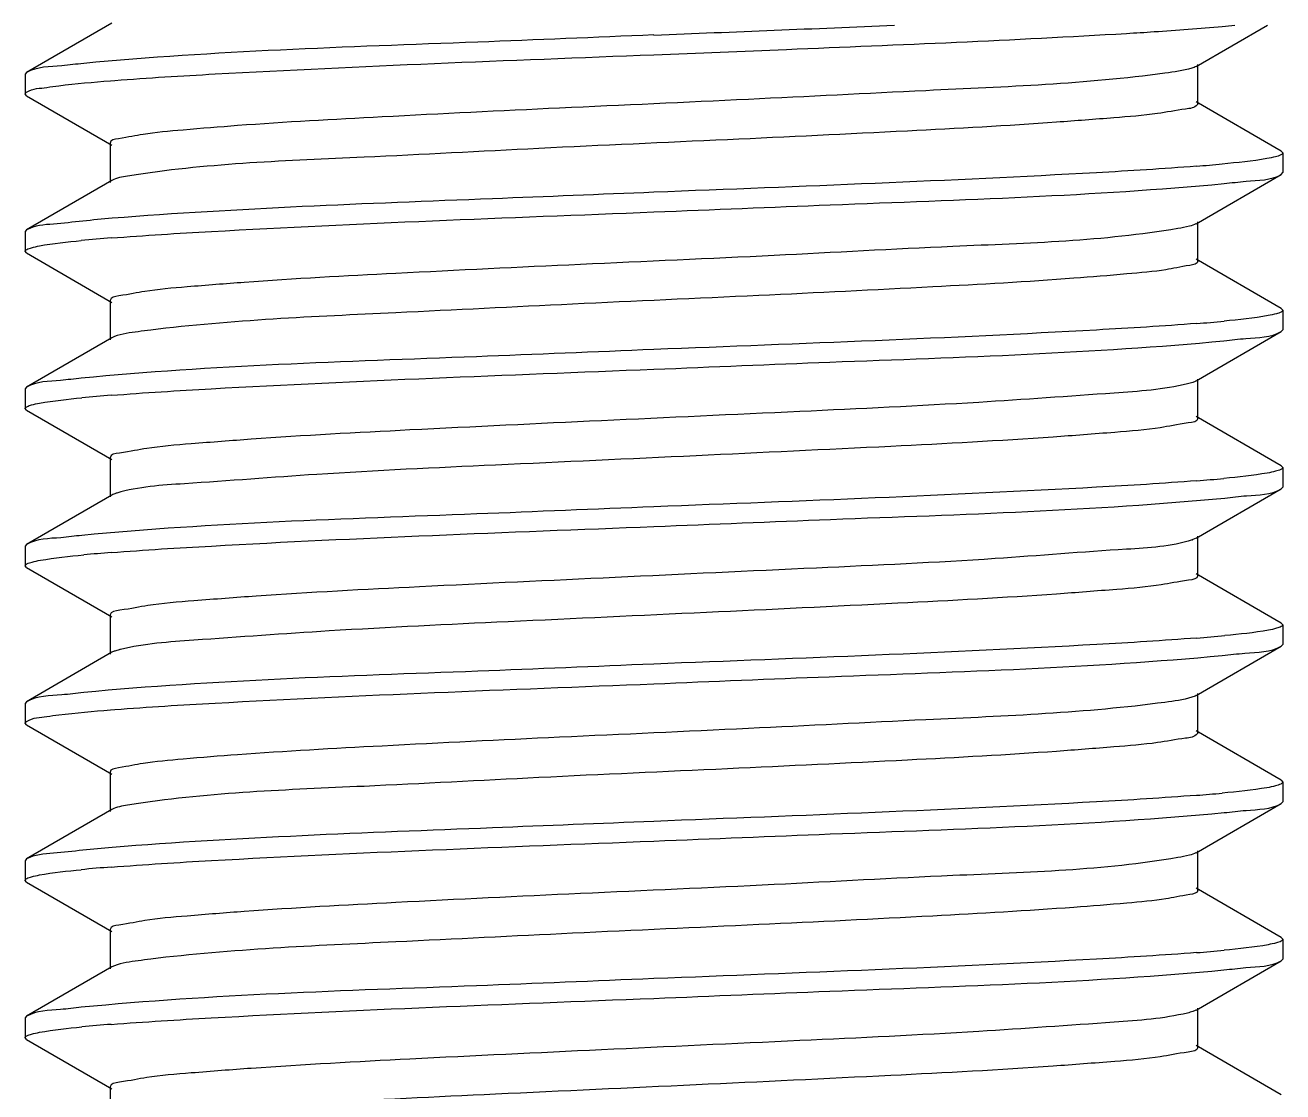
# Model space of a CAD drawing. Extents: x 1725261 to 1937680, y 860327 to 1571294.
# Drawn here: x 1824899.2 to 1825041.5, y 1234710.6 to 1234831.3 of the extents above; entities that cross this region are included whole.
import ezdxf

# ---------------------------------------------------------------- set-up
doc = ezdxf.new("R2010")
doc.units = 0
doc.header["$LTSCALE"] = 1000
doc.header["$MEASUREMENT"] = 0

msp = doc.modelspace()

# ---------------------------------------------------------------- linework, layer by layer
at = {"linetype": 'Continuous'}
for p, q in [((1824909.01, 1234831.56), (1824899.35, 1234825.96)), ((1825031.72, 1234826.66), (1825039.79, 1234831.33)), ((1824899.35, 1234825.96), (1824899.18, 1234825.77)), ((1825031.91, 1234822.43), (1825031.91, 1234826.88)), ((1824899.18, 1234825.77), (1824899.18, 1234823.55)), ((1824908.83, 1234825.04), (1824909.33, 1234825.08)), ((1824899.35, 1234823.35), (1824899.18, 1234823.55)), ((1824899.35, 1234823.35), (1824909.01, 1234817.76)), ((1825041.37, 1234817.07), (1825031.72, 1234822.66)), ((1824908.81, 1234817.98), (1824908.81, 1234813.54)), ((1825041.37, 1234817.07), (1825041.54, 1234816.87)), ((1825041.54, 1234816.87), (1825041.54, 1234814.65)), ((1825041.37, 1234814.45), (1825041.54, 1234814.65)), ((1824909.01, 1234813.76), (1824899.35, 1234808.17)), ((1825031.72, 1234808.86), (1825041.37, 1234814.45)), ((1825031.91, 1234804.64), (1825031.91, 1234809.09)), ((1824899.35, 1234808.17), (1824899.18, 1234807.97)), ((1824899.18, 1234807.97), (1824899.18, 1234805.75)), ((1824899.35, 1234805.56), (1824899.18, 1234805.75)), ((1824899.35, 1234805.56), (1824909.01, 1234799.96)), ((1825041.37, 1234799.27), (1825031.72, 1234804.86)), ((1824908.81, 1234800.19), (1824908.81, 1234795.74)), ((1825041.37, 1234799.27), (1825041.54, 1234799.08)), ((1825041.54, 1234799.08), (1825041.54, 1234796.85)), ((1824909.28, 1234796.09), (1824909.01, 1234795.97)), ((1825031.72, 1234791.07), (1825041.37, 1234796.66)), ((1825041.37, 1234796.66), (1825041.54, 1234796.85)), ((1824909.01, 1234795.97), (1824899.35, 1234790.37)), ((1824899.35, 1234790.37), (1824899.18, 1234790.18)), ((1825031.91, 1234786.84), (1825031.91, 1234791.29)), ((1824899.18, 1234790.18), (1824899.18, 1234787.96)), ((1824899.35, 1234787.76), (1824899.18, 1234787.96)), ((1824899.35, 1234787.76), (1824909.01, 1234782.17)), ((1825041.37, 1234781.48), (1825031.72, 1234787.07)), ((1824908.81, 1234782.39), (1824908.81, 1234777.95)), ((1825041.37, 1234781.48), (1825041.54, 1234781.28)), ((1825041.54, 1234781.28), (1825041.54, 1234779.06)), ((1825041.37, 1234778.86), (1825041.54, 1234779.06)), ((1824909.01, 1234778.17), (1824899.35, 1234772.58)), ((1825031.72, 1234773.27), (1825041.37, 1234778.86)), ((1825031.72, 1234773.27), (1825031.36, 1234773.12)), ((1825031.91, 1234769.05), (1825031.91, 1234773.5)), ((1824899.35, 1234772.58), (1824899.18, 1234772.38)), ((1824899.18, 1234772.38), (1824899.18, 1234770.16)), ((1824899.35, 1234769.97), (1824899.18, 1234770.16)), ((1824899.35, 1234769.97), (1824909.01, 1234764.37)), ((1825041.37, 1234763.68), (1825031.72, 1234769.27)), ((1824908.81, 1234764.6), (1824908.81, 1234760.15)), ((1825041.37, 1234763.68), (1825041.54, 1234763.49)), ((1825041.54, 1234763.49), (1825041.54, 1234761.26)), ((1825031.72, 1234755.48), (1825041.37, 1234761.07)), ((1825041.37, 1234761.07), (1825041.54, 1234761.26)), ((1824909.01, 1234760.38), (1824899.35, 1234754.78)), ((1824899.35, 1234754.78), (1824899.18, 1234754.59)), ((1825031.91, 1234751.25), (1825031.91, 1234755.7)), ((1824899.18, 1234754.59), (1824899.18, 1234752.37)), ((1824908.83, 1234753.86), (1824909.33, 1234753.9)), ((1824899.35, 1234752.17), (1824899.18, 1234752.37)), ((1824899.35, 1234752.17), (1824909.01, 1234746.58)), ((1825041.37, 1234745.89), (1825031.72, 1234751.48)), ((1824908.81, 1234746.8), (1824908.81, 1234742.36)), ((1825041.37, 1234745.89), (1825041.54, 1234745.69)), ((1825041.54, 1234745.69), (1825041.54, 1234743.47)), ((1825041.37, 1234743.27), (1825041.54, 1234743.47)), ((1824909.01, 1234742.58), (1824899.35, 1234736.99)), ((1825031.72, 1234737.68), (1825041.37, 1234743.27)), ((1825031.91, 1234733.46), (1825031.91, 1234737.91)), ((1824899.35, 1234736.99), (1824899.18, 1234736.79)), ((1824899.18, 1234736.79), (1824899.18, 1234734.57)), ((1824899.35, 1234734.38), (1824899.18, 1234734.57)), ((1824899.35, 1234734.38), (1824909.01, 1234728.78)), ((1825041.37, 1234728.09), (1825031.72, 1234733.68)), ((1824908.81, 1234729.01), (1824908.81, 1234724.56)), ((1825041.37, 1234728.09), (1825041.54, 1234727.9)), ((1825041.54, 1234727.9), (1825041.54, 1234725.67)), ((1824909.28, 1234724.91), (1824909.01, 1234724.79)), ((1825031.72, 1234719.89), (1825041.37, 1234725.48)), ((1825041.37, 1234725.48), (1825041.54, 1234725.67)), ((1824909.01, 1234724.79), (1824899.35, 1234719.19)), ((1824899.35, 1234719.19), (1824899.18, 1234719)), ((1825031.91, 1234715.66), (1825031.91, 1234720.11)), ((1824899.18, 1234719), (1824899.18, 1234716.78)), ((1824899.35, 1234716.58), (1824899.18, 1234716.78)), ((1824899.35, 1234716.58), (1824909.01, 1234710.99)), ((1825041.37, 1234710.3), (1825031.72, 1234715.89)), ((1824908.81, 1234711.21), (1824908.81, 1234706.77))]:
    msp.add_line(p, q, dxfattribs=at)
for centre, radius, start, end in [((1824643.99, 1243157.68), 8333.86, 272.244384, 272.431716), ((1825022.52, 1234962.5), 131.88, 275.2933, 275.9146), ((1825015.69, 1235021.47), 206.72, 274.4595, 275.2732), ((1824924.07, 1234612.6), 195.24, 94.4466, 95.4486), ((1825016.1, 1234998.82), 201.86, 274.4571, 275.3431), ((1824924.19, 1234593.37), 196.68, 94.4521, 95.4224), ((1825016.06, 1234981.49), 202.32, 274.4572, 275.3373), ((1825030.02, 1234777.01), 4.11, 287.9093, 289.0439), ((1824924.59, 1234570.88), 201.39, 94.4567, 95.3502), ((1825016.28, 1234961.02), 199.64, 274.4562, 275.3757), ((1824912.19, 1234751.4), 9.56, 103.4604, 104.3304), ((1825015.69, 1234950.29), 206.72, 274.4595, 275.2732), ((1824924.07, 1234541.42), 195.24, 94.4466, 95.4486), ((1825016.1, 1234927.64), 201.86, 274.4571, 275.3431), ((1824924.19, 1234522.19), 196.68, 94.4521, 95.4224)]:
    msp.add_arc(centre, radius, start, end, dxfattribs=at)
for points, knots in [([(1824970.36, 1234830.22), (1824963.72, 1234829.95), (1824942.19, 1234829.04), (1824920.64, 1234828.4), (1824905.81, 1234827)], [0, 0, 0, 0, 0.308784, 1, 1, 1, 1]), ([(1824970.36, 1234827.99), (1824975.36, 1234828.19), (1824993.19, 1234828.91), (1825011.02, 1234829.63), (1825023.84, 1234830.4)], [0, 0, 0, 0, 0.280557, 1, 1, 1, 1]), ([(1825023.84, 1234830.4), (1825024.88, 1234830.46), (1825028.5, 1234830.69), (1825032.12, 1234830.95), (1825034.69, 1234831.19)], [0, 0, 0, 0, 0.288917, 1, 1, 1, 1]), ([(1824909.33, 1234825.08), (1824913.11, 1234825.37), (1824933.44, 1234826.59), (1824953.8, 1234827.33), (1824970.36, 1234827.99)], [0, 0, 0, 0, 0.186017, 1, 1, 1, 1]), ([(1824905.81, 1234827), (1824904.99, 1234826.92), (1824902.85, 1234826.62), (1824900.52, 1234826.64), (1824899.35, 1234825.96)], [0, 0, 0, 0, 0.379378, 1, 1, 1, 1]), ([(1825028.2, 1234825.89), (1825019.23, 1234824.69), (1825003.46, 1234824.08), (1824980.63, 1234822.88), (1824960.09, 1234821.98), (1824940.86, 1234821.03), (1824926.54, 1234820.25), (1824917.68, 1234819.52), (1824912.91, 1234819.11), (1824910.64, 1234818.6), (1824908.81, 1234818.34), (1824908.81, 1234817.98)], [0, 0, 0, 0, 0.226556, 0.394464, 0.573122, 0.741029, 0.877994, 0.929534, 0.967621, 0.99116, 1, 1, 1, 1]), ([(1825031.72, 1234826.66), (1825031.57, 1234826.57), (1825030.42, 1234826.18), (1825029.22, 1234826.03), (1825028.2, 1234825.89)], [0, 0, 0, 0, 0.140461, 1, 1, 1, 1]), ([(1824901.64, 1234824.29), (1824902.09, 1234824.36), (1824904.48, 1234824.68), (1824906.88, 1234824.88), (1824908.83, 1234825.04)], [0, 0, 0, 0, 0.190958, 1, 1, 1, 1]), ([(1824899.18, 1234823.55), (1824899.18, 1234823.63), (1824900.02, 1234824.22), (1824900.86, 1234824.17), (1824901.64, 1234824.29)], [0, 0, 0, 0, 0.092798, 1, 1, 1, 1]), ([(1825031.86, 1234822.32), (1825031.56, 1234821.96), (1825029.83, 1234821.76), (1825026.83, 1234821.19), (1825021.88, 1234820.8), (1825012.5, 1234820.06), (1824997.89, 1234819.28), (1824978.36, 1234818.34), (1824957.85, 1234817.44), (1824935.54, 1234816.22), (1824920.28, 1234815.7), (1824911.75, 1234814.41)], [0, 0, 0, 0, 0.011937, 0.038615, 0.07957, 0.133598, 0.274096, 0.443272, 0.620779, 0.785256, 1, 1, 1, 1]), ([(1825031.91, 1234822.43), (1825031.91, 1234822.41), (1825031.9, 1234822.37), (1825031.88, 1234822.34), (1825031.86, 1234822.32)], [0, 0, 0, 0, 0.463467, 1, 1, 1, 1]), ([(1825040.71, 1234816.44), (1825040.39, 1234816.35), (1825038.4, 1234815.97), (1825036.38, 1234815.78), (1825034.69, 1234815.62)], [0, 0, 0, 0, 0.163149, 1, 1, 1, 1]), ([(1825041.54, 1234816.87), (1825041.54, 1234816.77), (1825041.2, 1234816.56), (1825040.92, 1234816.49), (1825040.71, 1234816.44)], [0, 0, 0, 0, 0.312916, 1, 1, 1, 1]), ([(1825031.77, 1234815.37), (1825027.99, 1234815.07), (1825007.54, 1234813.84), (1824987.06, 1234813.09), (1824970.36, 1234812.42)], [0, 0, 0, 0, 0.184619, 1, 1, 1, 1]), ([(1824911.75, 1234814.41), (1824911.42, 1234814.36), (1824910.51, 1234814.2), (1824909.54, 1234814.06), (1824909.01, 1234813.76)], [0, 0, 0, 0, 0.353551, 1, 1, 1, 1]), ([(1824970.36, 1234810.2), (1824977.01, 1234810.46), (1824998.52, 1234811.38), (1825020.07, 1234812.02), (1825034.89, 1234813.41)], [0, 0, 0, 0, 0.308711, 1, 1, 1, 1]), ([(1825034.89, 1234813.41), (1825035.72, 1234813.49), (1825037.86, 1234813.79), (1825040.2, 1234813.77), (1825041.37, 1234814.45)], [0, 0, 0, 0, 0.379419, 1, 1, 1, 1]), ([(1824970.36, 1234812.42), (1824964.27, 1234812.18), (1824943.82, 1234811.34), (1824923.36, 1234810.61), (1824909.03, 1234809.48)], [0, 0, 0, 0, 0.297814, 1, 1, 1, 1]), ([(1824909.03, 1234809.48), (1824906.81, 1234809.31), (1824903.65, 1234808.87), (1824900.25, 1234808.68), (1824899.35, 1234808.17)], [0, 0, 0, 0, 0.683777, 1, 1, 1, 1]), ([(1824908.94, 1234807.25), (1824912.71, 1234807.55), (1824933.17, 1234808.79), (1824953.66, 1234809.53), (1824970.36, 1234810.2)], [0, 0, 0, 0, 0.184504, 1, 1, 1, 1]), ([(1825031.71, 1234808.86), (1825031.48, 1234808.73), (1825030.79, 1234808.53), (1825030.1, 1234808.39), (1825029.66, 1234808.32)], [0, 0, 0, 0, 0.374139, 1, 1, 1, 1]), ([(1825029.66, 1234808.32), (1825021.26, 1234806.88), (1825005.93, 1234806.48), (1824983.41, 1234805.19), (1824962.37, 1234804.29), (1824942.42, 1234803.32), (1824927.47, 1234802.52), (1824918.16, 1234801.77), (1824913.13, 1234801.35), (1824910.75, 1234800.81), (1824908.81, 1234800.56), (1824908.82, 1234800.19)], [0, 0, 0, 0, 0.210773, 0.377666, 0.558838, 0.731273, 0.873076, 0.926648, 0.966309, 0.990838, 1, 1, 1, 1]), ([(1824899.18, 1234805.75), (1824899.18, 1234805.84), (1824899.47, 1234806.04), (1824899.72, 1234806.1), (1824899.91, 1234806.15)], [0, 0, 0, 0, 0.319044, 1, 1, 1, 1]), ([(1824899.91, 1234806.15), (1824900.2, 1234806.24), (1824902.06, 1234806.62), (1824903.95, 1234806.8), (1824905.54, 1234806.96)], [0, 0, 0, 0, 0.160861, 1, 1, 1, 1]), ([(1825031.91, 1234804.64), (1825031.91, 1234804.29), (1825030.15, 1234804.03), (1825027.93, 1234803.53), (1825023.29, 1234803.12), (1825014.64, 1234802.4), (1825000.65, 1234801.63), (1824981.77, 1234800.7), (1824961.5, 1234799.8), (1824938.56, 1234798.63), (1824922.6, 1234797.96), (1824913.39, 1234796.84)], [0, 0, 0, 0, 0.008683, 0.031763, 0.069103, 0.119686, 0.254361, 0.420111, 0.597552, 0.765912, 1, 1, 1, 1]), ([(1825041.54, 1234799.08), (1825041.54, 1234798.99), (1825041.25, 1234798.79), (1825041, 1234798.72), (1825040.81, 1234798.67)], [0, 0, 0, 0, 0.318137, 1, 1, 1, 1]), ([(1825031.78, 1234797.58), (1825028.01, 1234797.28), (1825007.55, 1234796.04), (1824987.06, 1234795.29), (1824970.36, 1234794.63)], [0, 0, 0, 0, 0.184538, 1, 1, 1, 1]), ([(1825040.81, 1234798.67), (1825040.51, 1234798.59), (1825038.55, 1234798.19), (1825036.56, 1234798), (1825034.89, 1234797.84)], [0, 0, 0, 0, 0.159502, 1, 1, 1, 1]), ([(1824913.39, 1234796.84), (1824912.91, 1234796.78), (1824911.54, 1234796.59), (1824910.14, 1234796.41), (1824909.28, 1234796.09)], [0, 0, 0, 0, 0.341642, 1, 1, 1, 1]), ([(1825034.88, 1234795.62), (1825035.71, 1234795.7), (1825037.85, 1234796), (1825040.2, 1234795.97), (1825041.37, 1234796.66)], [0, 0, 0, 0, 0.379512, 1, 1, 1, 1]), ([(1824970.36, 1234794.63), (1824963.66, 1234794.36), (1824942.05, 1234793.44), (1824920.4, 1234792.82), (1824905.54, 1234791.39)], [0, 0, 0, 0, 0.309919, 1, 1, 1, 1]), ([(1824970.36, 1234792.4), (1824977, 1234792.67), (1824998.51, 1234793.58), (1825020.06, 1234794.22), (1825034.88, 1234795.62)], [0, 0, 0, 0, 0.308641, 1, 1, 1, 1]), ([(1824908.93, 1234789.45), (1824912.7, 1234789.75), (1824933.17, 1234790.99), (1824953.66, 1234791.74), (1824970.36, 1234792.4)], [0, 0, 0, 0, 0.184493, 1, 1, 1, 1]), ([(1824905.54, 1234791.39), (1824904.75, 1234791.31), (1824902.71, 1234791.02), (1824900.48, 1234791.03), (1824899.35, 1234790.37)], [0, 0, 0, 0, 0.378482, 1, 1, 1, 1]), ([(1825030.76, 1234790.74), (1825028.04, 1234790.09), (1825020.1, 1234789.54), (1825005.49, 1234788.48), (1824986.13, 1234787.58), (1824964.66, 1234786.59), (1824944.01, 1234785.61), (1824928.41, 1234784.78), (1824918.66, 1234784.01), (1824913.36, 1234783.59), (1824910.86, 1234783.03), (1824908.82, 1234782.78), (1824908.82, 1234782.39)], [0, 0, 0, 0, 0.068576, 0.194029, 0.359725, 0.543506, 0.720761, 0.867753, 0.923531, 0.964877, 0.99049, 1, 1, 1, 1]), ([(1825031.71, 1234791.07), (1825031.6, 1234791), (1825031.28, 1234790.88), (1825030.95, 1234790.79), (1825030.76, 1234790.74)], [0, 0, 0, 0, 0.406881, 1, 1, 1, 1]), ([(1824899.91, 1234788.36), (1824900.21, 1234788.44), (1824902.09, 1234788.83), (1824904.01, 1234789.01), (1824905.61, 1234789.17)], [0, 0, 0, 0, 0.160696, 1, 1, 1, 1]), ([(1824899.18, 1234787.96), (1824899.18, 1234788.05), (1824899.48, 1234788.24), (1824899.73, 1234788.31), (1824899.91, 1234788.36)], [0, 0, 0, 0, 0.318595, 1, 1, 1, 1]), ([(1825031.91, 1234786.84), (1825031.91, 1234786.45), (1825029.81, 1234786.21), (1825027.25, 1234785.63), (1825021.81, 1234785.2), (1825011.84, 1234784.42), (1824995.92, 1234783.59), (1824974.92, 1234782.6), (1824953.25, 1234781.59), (1824933.91, 1234780.71), (1824919.68, 1234779.57), (1824912.02, 1234779.12), (1824909.55, 1234778.39)], [0, 0, 0, 0, 0.009703, 0.035887, 0.07813, 0.135078, 0.284815, 0.464601, 0.649729, 0.81476, 0.937049, 1, 1, 1, 1]), ([(1825040.72, 1234780.85), (1825040.41, 1234780.77), (1825038.48, 1234780.39), (1825036.52, 1234780.2), (1825034.88, 1234780.05)], [0, 0, 0, 0, 0.163341, 1, 1, 1, 1]), ([(1825041.54, 1234781.28), (1825041.54, 1234781.18), (1825041.2, 1234780.98), (1825040.93, 1234780.91), (1825040.72, 1234780.85)], [0, 0, 0, 0, 0.314295, 1, 1, 1, 1]), ([(1825031.78, 1234779.78), (1825028.01, 1234779.48), (1825007.55, 1234778.25), (1824987.06, 1234777.5), (1824970.36, 1234776.83)], [0, 0, 0, 0, 0.184553, 1, 1, 1, 1]), ([(1824909.55, 1234778.39), (1824909.45, 1234778.35), (1824909.26, 1234778.29), (1824909.08, 1234778.21), (1824909.01, 1234778.17)], [0, 0, 0, 0, 0.569522, 1, 1, 1, 1]), ([(1824970.36, 1234774.61), (1824977.02, 1234774.87), (1824998.57, 1234775.79), (1825020.15, 1234776.42), (1825034.99, 1234777.83)], [0, 0, 0, 0, 0.309073, 1, 1, 1, 1]), ([(1825034.99, 1234777.83), (1825035.8, 1234777.91), (1825037.91, 1234778.21), (1825040.21, 1234778.19), (1825041.37, 1234778.86)], [0, 0, 0, 0, 0.379133, 1, 1, 1, 1]), ([(1824970.36, 1234776.83), (1824963.68, 1234776.57), (1824942.09, 1234775.64), (1824920.46, 1234775.02), (1824905.61, 1234773.6)], [0, 0, 0, 0, 0.309586, 1, 1, 1, 1]), ([(1824905.61, 1234773.6), (1824904.81, 1234773.52), (1824902.75, 1234773.23), (1824900.49, 1234773.24), (1824899.35, 1234772.58)], [0, 0, 0, 0, 0.378727, 1, 1, 1, 1]), ([(1824908.94, 1234771.66), (1824912.71, 1234771.96), (1824933.17, 1234773.2), (1824953.66, 1234773.94), (1824970.36, 1234774.61)], [0, 0, 0, 0, 0.184541, 1, 1, 1, 1]), ([(1825031.29, 1234773.09), (1825028.9, 1234772.32), (1825021.34, 1234771.93), (1825007.24, 1234770.74), (1824987.91, 1234769.88), (1824966.17, 1234768.85), (1824945.07, 1234767.86), (1824929.05, 1234767.03), (1824918.99, 1234766.25), (1824913.51, 1234765.82), (1824910.93, 1234765.24), (1824908.82, 1234765), (1824908.82, 1234764.6)], [0, 0, 0, 0, 0.061098, 0.182334, 0.347135, 0.532706, 0.713328, 0.863975, 0.921317, 0.963856, 0.990226, 1, 1, 1, 1]), ([(1824899.18, 1234770.16), (1824899.18, 1234770.26), (1824899.51, 1234770.46), (1824899.77, 1234770.53), (1824899.97, 1234770.58)], [0, 0, 0, 0, 0.315177, 1, 1, 1, 1]), ([(1824899.97, 1234770.58), (1824900.28, 1234770.67), (1824902.21, 1234771.05), (1824904.17, 1234771.24), (1824905.81, 1234771.39)], [0, 0, 0, 0, 0.16229, 1, 1, 1, 1]), ([(1825031.91, 1234769.05), (1825031.91, 1234768.66), (1825029.87, 1234768.42), (1825027.37, 1234767.85), (1825022.06, 1234767.43), (1825012.31, 1234766.66), (1824996.71, 1234765.84), (1824976.05, 1234764.86), (1824954.58, 1234763.87), (1824935.22, 1234762.96), (1824920.62, 1234761.9), (1824912.68, 1234761.35), (1824909.96, 1234760.7)], [0, 0, 0, 0, 0.009517, 0.035128, 0.076492, 0.132277, 0.279305, 0.456588, 0.640385, 0.806077, 0.931494, 1, 1, 1, 1]), ([(1825041.54, 1234763.49), (1825041.54, 1234763.4), (1825041.26, 1234763.2), (1825041.02, 1234763.14), (1825040.83, 1234763.09)], [0, 0, 0, 0, 0.319254, 1, 1, 1, 1]), ([(1825031.79, 1234761.99), (1825028.02, 1234761.69), (1825007.56, 1234760.45), (1824987.07, 1234759.7), (1824970.36, 1234759.04)], [0, 0, 0, 0, 0.184509, 1, 1, 1, 1]), ([(1825040.83, 1234763.09), (1825040.53, 1234763), (1825038.6, 1234762.6), (1825036.64, 1234762.42), (1825034.99, 1234762.26)], [0, 0, 0, 0, 0.159053, 1, 1, 1, 1]), ([(1824909.82, 1234760.66), (1824909.66, 1234760.62), (1824909.38, 1234760.54), (1824909.11, 1234760.44), (1824909.01, 1234760.38)], [0, 0, 0, 0, 0.585672, 1, 1, 1, 1]), ([(1825034.69, 1234760.01), (1825035.54, 1234760.09), (1825037.75, 1234760.4), (1825040.16, 1234760.37), (1825041.37, 1234761.07)], [0, 0, 0, 0, 0.380051, 1, 1, 1, 1]), ([(1824970.36, 1234759.04), (1824963.72, 1234758.77), (1824942.19, 1234757.86), (1824920.64, 1234757.22), (1824905.81, 1234755.82)], [0, 0, 0, 0, 0.308784, 1, 1, 1, 1]), ([(1824970.36, 1234756.81), (1824976.97, 1234757.08), (1824998.41, 1234757.99), (1825019.9, 1234758.63), (1825034.69, 1234760.01)], [0, 0, 0, 0, 0.307895, 1, 1, 1, 1]), ([(1824909.33, 1234753.9), (1824913.11, 1234754.19), (1824933.44, 1234755.41), (1824953.8, 1234756.15), (1824970.36, 1234756.81)], [0, 0, 0, 0, 0.186017, 1, 1, 1, 1]), ([(1824905.81, 1234755.82), (1824904.99, 1234755.74), (1824902.85, 1234755.44), (1824900.52, 1234755.46), (1824899.35, 1234754.78)], [0, 0, 0, 0, 0.379378, 1, 1, 1, 1]), ([(1825028.2, 1234754.71), (1825019.23, 1234753.51), (1825003.46, 1234752.9), (1824980.63, 1234751.7), (1824960.09, 1234750.8), (1824940.86, 1234749.85), (1824926.54, 1234749.07), (1824917.68, 1234748.34), (1824912.91, 1234747.93), (1824910.64, 1234747.42), (1824908.81, 1234747.16), (1824908.81, 1234746.8)], [0, 0, 0, 0, 0.226556, 0.394464, 0.573122, 0.741029, 0.877994, 0.929534, 0.967621, 0.99116, 1, 1, 1, 1]), ([(1825031.72, 1234755.48), (1825031.57, 1234755.39), (1825030.42, 1234755), (1825029.22, 1234754.85), (1825028.2, 1234754.71)], [0, 0, 0, 0, 0.140461, 1, 1, 1, 1]), ([(1824901.64, 1234753.11), (1824902.09, 1234753.18), (1824904.48, 1234753.5), (1824906.88, 1234753.7), (1824908.83, 1234753.86)], [0, 0, 0, 0, 0.190958, 1, 1, 1, 1]), ([(1824899.18, 1234752.37), (1824899.18, 1234752.45), (1824900.02, 1234753.04), (1824900.86, 1234752.99), (1824901.64, 1234753.11)], [0, 0, 0, 0, 0.092798, 1, 1, 1, 1]), ([(1825031.86, 1234751.14), (1825031.56, 1234750.78), (1825029.83, 1234750.58), (1825026.83, 1234750.01), (1825021.88, 1234749.62), (1825012.5, 1234748.88), (1824997.89, 1234748.1), (1824978.36, 1234747.16), (1824957.85, 1234746.26), (1824935.54, 1234745.04), (1824920.28, 1234744.52), (1824911.75, 1234743.23)], [0, 0, 0, 0, 0.011937, 0.038615, 0.07957, 0.133598, 0.274096, 0.443272, 0.620779, 0.785256, 1, 1, 1, 1]), ([(1825031.91, 1234751.25), (1825031.91, 1234751.23), (1825031.9, 1234751.19), (1825031.88, 1234751.16), (1825031.86, 1234751.14)], [0, 0, 0, 0, 0.463467, 1, 1, 1, 1]), ([(1825040.71, 1234745.26), (1825040.39, 1234745.17), (1825038.4, 1234744.79), (1825036.38, 1234744.6), (1825034.69, 1234744.44)], [0, 0, 0, 0, 0.163149, 1, 1, 1, 1]), ([(1825041.54, 1234745.69), (1825041.54, 1234745.59), (1825041.2, 1234745.38), (1825040.92, 1234745.31), (1825040.71, 1234745.26)], [0, 0, 0, 0, 0.312916, 1, 1, 1, 1]), ([(1825031.77, 1234744.19), (1825027.99, 1234743.89), (1825007.54, 1234742.66), (1824987.06, 1234741.91), (1824970.36, 1234741.24)], [0, 0, 0, 0, 0.184619, 1, 1, 1, 1]), ([(1824911.75, 1234743.23), (1824911.42, 1234743.18), (1824910.51, 1234743.02), (1824909.54, 1234742.88), (1824909.01, 1234742.58)], [0, 0, 0, 0, 0.353551, 1, 1, 1, 1]), ([(1824970.36, 1234739.02), (1824977.01, 1234739.28), (1824998.52, 1234740.2), (1825020.07, 1234740.84), (1825034.89, 1234742.23)], [0, 0, 0, 0, 0.308711, 1, 1, 1, 1]), ([(1825034.89, 1234742.23), (1825035.72, 1234742.31), (1825037.86, 1234742.61), (1825040.2, 1234742.59), (1825041.37, 1234743.27)], [0, 0, 0, 0, 0.379419, 1, 1, 1, 1]), ([(1824970.36, 1234741.24), (1824964.27, 1234741), (1824943.82, 1234740.16), (1824923.36, 1234739.43), (1824909.03, 1234738.3)], [0, 0, 0, 0, 0.297814, 1, 1, 1, 1]), ([(1824909.03, 1234738.3), (1824906.81, 1234738.13), (1824903.65, 1234737.69), (1824900.25, 1234737.5), (1824899.35, 1234736.99)], [0, 0, 0, 0, 0.683777, 1, 1, 1, 1]), ([(1824908.94, 1234736.07), (1824912.71, 1234736.37), (1824933.17, 1234737.61), (1824953.66, 1234738.35), (1824970.36, 1234739.02)], [0, 0, 0, 0, 0.184504, 1, 1, 1, 1]), ([(1825031.71, 1234737.68), (1825031.48, 1234737.55), (1825030.79, 1234737.35), (1825030.1, 1234737.21), (1825029.66, 1234737.14)], [0, 0, 0, 0, 0.374139, 1, 1, 1, 1]), ([(1825029.66, 1234737.14), (1825021.26, 1234735.7), (1825005.93, 1234735.3), (1824983.41, 1234734.01), (1824962.37, 1234733.11), (1824942.42, 1234732.14), (1824927.47, 1234731.34), (1824918.16, 1234730.59), (1824913.13, 1234730.17), (1824910.75, 1234729.63), (1824908.81, 1234729.38), (1824908.82, 1234729.01)], [0, 0, 0, 0, 0.210773, 0.377666, 0.558838, 0.731273, 0.873076, 0.926648, 0.966309, 0.990838, 1, 1, 1, 1]), ([(1824899.18, 1234734.57), (1824899.18, 1234734.66), (1824899.47, 1234734.86), (1824899.72, 1234734.92), (1824899.91, 1234734.97)], [0, 0, 0, 0, 0.319044, 1, 1, 1, 1]), ([(1824899.91, 1234734.97), (1824900.2, 1234735.06), (1824902.06, 1234735.44), (1824903.95, 1234735.62), (1824905.54, 1234735.78)], [0, 0, 0, 0, 0.160861, 1, 1, 1, 1]), ([(1825031.91, 1234733.46), (1825031.91, 1234733.11), (1825030.15, 1234732.85), (1825027.93, 1234732.35), (1825023.29, 1234731.94), (1825014.64, 1234731.23), (1825000.65, 1234730.45), (1824981.77, 1234729.52), (1824961.5, 1234728.62), (1824938.56, 1234727.45), (1824922.6, 1234726.78), (1824913.39, 1234725.66)], [0, 0, 0, 0, 0.008683, 0.031763, 0.069103, 0.119686, 0.254361, 0.420111, 0.597552, 0.765912, 1, 1, 1, 1]), ([(1825041.54, 1234727.9), (1825041.54, 1234727.81), (1825041.25, 1234727.61), (1825041, 1234727.54), (1825040.81, 1234727.49)], [0, 0, 0, 0, 0.318137, 1, 1, 1, 1]), ([(1825031.78, 1234726.4), (1825028.01, 1234726.1), (1825007.55, 1234724.86), (1824987.06, 1234724.11), (1824970.36, 1234723.45)], [0, 0, 0, 0, 0.184538, 1, 1, 1, 1]), ([(1825040.81, 1234727.49), (1825040.51, 1234727.41), (1825038.55, 1234727.01), (1825036.56, 1234726.82), (1825034.89, 1234726.66)], [0, 0, 0, 0, 0.159502, 1, 1, 1, 1]), ([(1824913.39, 1234725.66), (1824912.91, 1234725.6), (1824911.54, 1234725.41), (1824910.14, 1234725.23), (1824909.28, 1234724.91)], [0, 0, 0, 0, 0.341642, 1, 1, 1, 1]), ([(1825034.88, 1234724.44), (1825035.71, 1234724.52), (1825037.85, 1234724.82), (1825040.2, 1234724.79), (1825041.37, 1234725.48)], [0, 0, 0, 0, 0.379512, 1, 1, 1, 1]), ([(1824970.36, 1234723.45), (1824963.66, 1234723.18), (1824942.05, 1234722.26), (1824920.4, 1234721.64), (1824905.54, 1234720.21)], [0, 0, 0, 0, 0.309919, 1, 1, 1, 1]), ([(1824970.36, 1234721.22), (1824977, 1234721.49), (1824998.51, 1234722.41), (1825020.06, 1234723.04), (1825034.88, 1234724.44)], [0, 0, 0, 0, 0.308641, 1, 1, 1, 1]), ([(1824908.93, 1234718.27), (1824912.7, 1234718.57), (1824933.17, 1234719.81), (1824953.66, 1234720.56), (1824970.36, 1234721.22)], [0, 0, 0, 0, 0.184493, 1, 1, 1, 1]), ([(1824905.54, 1234720.21), (1824904.75, 1234720.13), (1824902.71, 1234719.84), (1824900.48, 1234719.85), (1824899.35, 1234719.19)], [0, 0, 0, 0, 0.378482, 1, 1, 1, 1]), ([(1825030.76, 1234719.56), (1825028.04, 1234718.91), (1825020.1, 1234718.36), (1825005.49, 1234717.3), (1824986.13, 1234716.4), (1824964.66, 1234715.41), (1824944.01, 1234714.43), (1824928.41, 1234713.6), (1824918.66, 1234712.83), (1824913.36, 1234712.41), (1824910.86, 1234711.85), (1824908.82, 1234711.6), (1824908.82, 1234711.21)], [0, 0, 0, 0, 0.068576, 0.194029, 0.359725, 0.543506, 0.720761, 0.867753, 0.923531, 0.964877, 0.99049, 1, 1, 1, 1]), ([(1825031.71, 1234719.89), (1825031.6, 1234719.82), (1825031.28, 1234719.7), (1825030.95, 1234719.61), (1825030.76, 1234719.56)], [0, 0, 0, 0, 0.406881, 1, 1, 1, 1]), ([(1824899.91, 1234717.18), (1824900.21, 1234717.26), (1824902.09, 1234717.65), (1824904.01, 1234717.83), (1824905.61, 1234717.99)], [0, 0, 0, 0, 0.160696, 1, 1, 1, 1]), ([(1824899.18, 1234716.78), (1824899.18, 1234716.87), (1824899.48, 1234717.06), (1824899.73, 1234717.13), (1824899.91, 1234717.18)], [0, 0, 0, 0, 0.318595, 1, 1, 1, 1]), ([(1825031.91, 1234715.66), (1825031.91, 1234715.27), (1825029.81, 1234715.03), (1825027.25, 1234714.45), (1825021.81, 1234714.02), (1825011.84, 1234713.24), (1824995.92, 1234712.41), (1824974.92, 1234711.42), (1824953.25, 1234710.41), (1824933.91, 1234709.53), (1824919.68, 1234708.39), (1824912.02, 1234707.94), (1824909.55, 1234707.21)], [0, 0, 0, 0, 0.009703, 0.035887, 0.07813, 0.135078, 0.284815, 0.464601, 0.649729, 0.81476, 0.937049, 1, 1, 1, 1])]:
    msp.add_open_spline(points, degree=3, knots=knots, dxfattribs=at)

doc.saveas('drawing.dxf')
